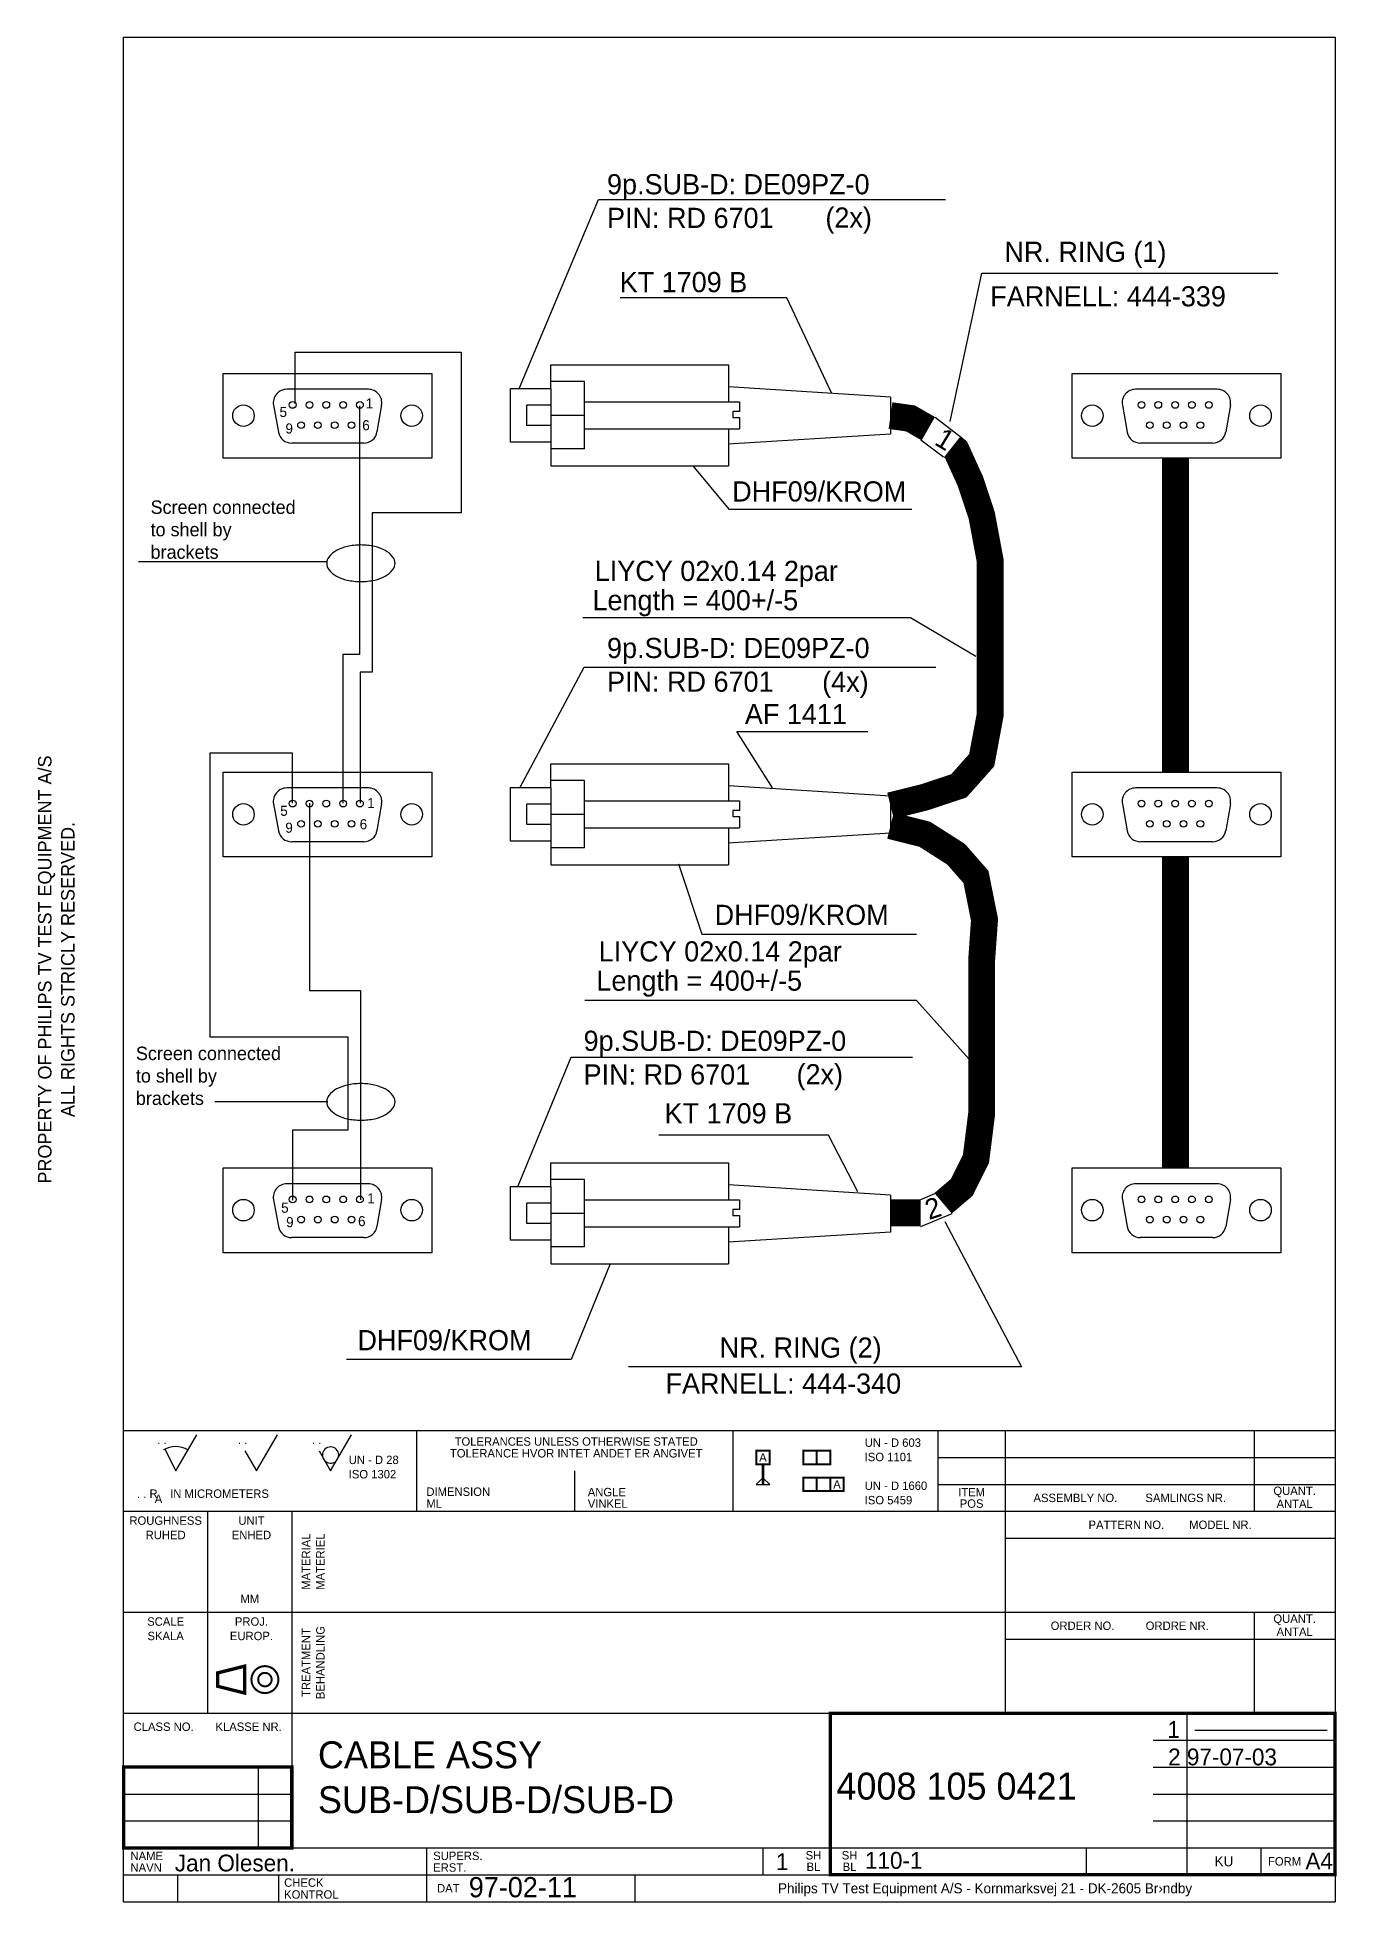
# Model space of a CAD drawing. Extents: x 7 to 200, y 10 to 287.
import ezdxf
from ezdxf.enums import TextEntityAlignment as Align

# ---------------------------------------------------------------- set-up
doc = ezdxf.new("R2010")
doc.units = 0
doc.header["$MEASUREMENT"] = 0
doc.linetypes.add('CENTER', pattern=[2, 1.25, -0.25, 0.25, -0.25])
doc.layers.get('0').update_dxf_attribs({"linetype": 'CONTINUOUS'})
doc.layers.add('DIM', color=1, linetype='CONTINUOUS')
doc.layers.add('HOVED', color=10, linetype='CONTINUOUS')
doc.styles.add('TXT', font='txt')
doc.styles.add('UV', font='UV')

msp = doc.modelspace()

# ---------------------------------------------------------------- linework, layer by layer
for p, q in [((78.84, 234.92), (90.56, 262.88)), ((90.56, 262.88), (142.14, 262.88)), ((142.84, 229.94), (147.5, 251.94)), ((147.5, 251.94), (191.51, 251.94)), ((118.54, 248.31), (93.76, 248.31)), ((125.18, 234.16), (118.54, 248.31)), ((45.49, 232.61), (45.49, 240.24)), ((45.49, 240.24), (70.18, 240.24)), ((70.18, 240.24), (70.18, 216.36)), ((83.47, 234.84), (83.47, 238.34)), ((83.47, 238.34), (109.87, 238.34)), ((109.87, 238.34), (109.87, 232.84)), ((34.81, 237.05), (65.81, 237.05)), ((34.81, 224.45), (34.81, 237.05)), ((65.81, 237.05), (65.81, 224.45)), ((88.47, 235.84), (83.47, 235.84)), ((88.47, 225.84), (88.47, 235.84)), ((160.93, 224.45), (160.93, 237.05)), ((160.93, 237.05), (191.93, 237.05)), ((191.93, 237.05), (191.93, 224.45)), ((56.37, 234.7), (44.24, 234.7)), ((77.47, 226.84), (77.47, 234.84)), ((77.47, 234.84), (83.47, 234.84)), ((83.47, 234.84), (83.47, 226.84)), ((88.47, 232.84), (111.53, 232.84)), ((133.94, 233.52), (109.89, 235.07)), ((111.53, 232.84), (111.53, 231.38)), ((133.94, 233.52), (133.94, 228.02)), ((182.49, 234.7), (170.37, 234.7)), ((42.27, 232.34), (43.01, 228.34)), ((55.04, 232.24), (55.04, 195.29)), ((58.34, 232.37), (57.65, 228.37)), ((79.9, 229.34), (79.9, 232.34)), ((83.47, 232.34), (79.9, 232.34)), ((83.47, 230.84), (88.47, 230.84)), ((111.52, 231.38), (110.54, 231.38)), ((110.54, 231.38), (110.54, 230.51)), ((110.54, 230.51), (111.52, 230.51)), ((111.53, 230.51), (111.53, 228.84)), ((140.59, 230.56), (144.5, 227.54)), ((168.4, 232.34), (169.13, 228.34)), ((184.46, 232.37), (183.78, 228.37)), ((83.47, 229.34), (79.9, 229.34)), ((88.47, 228.84), (111.53, 228.84)), ((133.94, 228.02), (109.85, 226.55)), ((109.87, 228.84), (109.87, 223.34)), ((138.46, 227.18), (141.84, 224.69)), ((65.81, 224.45), (34.81, 224.45)), ((55.68, 226.7), (44.98, 226.7)), ((83.47, 226.84), (77.47, 226.84)), ((83.47, 226.84), (83.47, 223.34)), ((88.47, 225.84), (83.47, 225.84)), ((191.93, 224.45), (160.93, 224.45)), ((181.81, 226.7), (171.1, 226.7)), ((83.47, 223.34), (109.87, 223.34)), ((104.6, 223.32), (109.91, 216.9)), ((70.18, 216.36), (56.93, 216.36)), ((56.93, 216.36), (56.93, 192.68)), ((109.91, 216.9), (137.13, 216.9)), ((50.19, 209.08), (22.22, 209.08)), ((50.19, 209.08), (39.78, 209.08)), ((136.91, 200.76), (88.22, 200.76)), ((146.64, 195.01), (136.91, 200.76)), ((55.04, 195.29), (52.57, 195.29)), ((52.57, 195.29), (52.57, 173.2)), ((56.93, 192.68), (55.13, 192.68)), ((55.13, 192.68), (55.13, 173.21)), ((78.87, 175.49), (88.42, 193.4)), ((88.42, 193.4), (140.71, 193.4)), ((116.4, 175.49), (111.12, 183.85)), ((111.12, 183.85), (130.57, 183.85)), ((45.09, 180.63), (32.84, 180.63)), ((32.84, 180.63), (32.84, 138.49)), ((45.09, 173.21), (45.09, 180.63)), ((34.81, 177.82), (65.81, 177.82)), ((34.81, 165.22), (34.81, 177.82)), ((65.81, 177.82), (65.81, 165.22)), ((83.47, 179.06), (109.87, 179.06)), ((83.47, 175.56), (83.47, 179.06)), ((109.87, 179.06), (109.87, 173.56)), ((160.93, 177.82), (191.93, 177.82)), ((160.93, 165.22), (160.93, 177.82)), ((191.93, 177.82), (191.93, 165.22)), ((56.37, 175.47), (44.24, 175.47)), ((77.47, 175.56), (83.47, 175.56)), ((77.47, 167.56), (77.47, 175.56)), ((88.47, 176.56), (83.47, 176.56)), ((83.47, 175.56), (83.47, 167.56)), ((88.47, 166.56), (88.47, 176.56)), ((133.94, 174.25), (109.89, 175.79)), ((182.49, 175.47), (170.37, 175.47)), ((42.27, 173.11), (43.01, 169.11)), ((47.61, 173.2), (47.61, 145.37)), ((58.34, 173.13), (57.65, 169.13)), ((83.47, 173.06), (79.9, 173.06)), ((79.9, 170.06), (79.9, 173.06)), ((88.47, 173.56), (111.53, 173.56)), ((110.54, 172.1), (110.54, 171.24)), ((111.52, 172.1), (110.54, 172.1)), ((111.53, 173.56), (111.53, 172.11)), ((133.94, 174.29), (133.94, 168.79)), ((133.94, 174.25), (133.94, 168.74)), ((168.4, 173.11), (169.13, 169.11)), ((184.46, 173.13), (183.78, 169.13)), ((83.47, 170.06), (79.9, 170.06)), ((83.47, 171.56), (88.47, 171.56)), ((88.47, 169.56), (111.53, 169.56)), ((109.87, 169.56), (109.87, 164.06)), ((110.54, 171.24), (111.52, 171.24)), ((111.53, 171.24), (111.53, 169.56)), ((55.68, 167.47), (44.98, 167.47)), ((83.47, 167.56), (77.47, 167.56)), ((83.47, 167.56), (83.47, 164.06)), ((88.47, 166.56), (83.47, 166.56)), ((133.94, 168.74), (109.85, 167.27)), ((181.81, 167.47), (171.1, 167.47)), ((65.81, 165.22), (34.81, 165.22)), ((83.47, 164.06), (109.87, 164.06)), ((102.43, 164.19), (105.91, 153.75)), ((191.93, 165.22), (160.93, 165.22)), ((105.91, 153.75), (137.81, 153.75)), ((47.61, 145.37), (55.2, 145.37)), ((55.2, 145.37), (55.2, 114.29)), ((137.81, 143.9), (88.51, 143.9)), ((145.64, 135.2), (137.81, 143.9)), ((32.84, 138.49), (53.32, 138.49)), ((53.32, 138.49), (53.32, 124.64)), ((78.65, 116.36), (86.48, 135.49)), ((86.48, 135.49), (137.23, 135.49)), ((50.34, 128.83), (33.54, 128.83)), ((53.32, 124.64), (45.09, 124.64)), ((45.09, 124.64), (45.09, 114.21)), ((124.76, 123.89), (99.53, 123.89)), ((129.11, 115.49), (124.76, 123.89)), ((83.47, 119.78), (109.87, 119.78)), ((83.47, 116.28), (83.47, 119.78)), ((109.87, 119.78), (109.87, 114.28)), ((34.81, 119.01), (65.81, 119.01)), ((34.81, 106.41), (34.81, 119.01)), ((56.37, 116.66), (44.24, 116.66)), ((65.81, 119.01), (65.81, 106.41)), ((88.47, 117.28), (83.47, 117.28)), ((88.47, 107.28), (88.47, 117.28)), ((133.94, 114.97), (109.89, 116.52)), ((160.93, 119.01), (191.93, 119.01)), ((160.93, 106.41), (160.93, 119.01)), ((182.49, 116.66), (170.37, 116.66)), ((191.93, 119.01), (191.93, 106.41)), ((42.27, 114.3), (43.01, 110.3)), ((58.34, 114.33), (57.65, 110.33)), ((77.47, 116.28), (83.47, 116.28)), ((77.47, 108.28), (77.47, 116.28)), ((83.47, 113.78), (79.9, 113.78)), ((79.9, 110.78), (79.9, 113.78)), ((83.47, 116.28), (83.47, 108.28)), ((88.47, 114.28), (111.53, 114.28)), ((111.53, 114.28), (111.53, 112.83)), ((133.94, 114.97), (133.94, 109.47)), ((138.44, 114.32), (140.52, 115.23)), ((168.4, 114.3), (169.13, 110.3)), ((184.46, 114.33), (183.78, 110.33)), ((83.47, 112.28), (88.47, 112.28)), ((110.54, 112.83), (110.54, 111.96)), ((111.52, 112.83), (110.54, 112.83)), ((110.54, 111.96), (111.52, 111.96)), ((111.53, 111.96), (111.53, 110.28)), ((138.44, 110.32), (143.12, 112.24)), ((142, 111.06), (153.42, 89.48)), ((55.68, 108.66), (44.98, 108.66)), ((83.47, 108.28), (77.47, 108.28)), ((83.47, 110.78), (79.9, 110.78)), ((83.47, 108.28), (83.47, 104.78)), ((88.47, 110.28), (111.53, 110.28)), ((133.94, 109.47), (109.85, 108)), ((109.87, 110.28), (109.87, 104.78)), ((181.81, 108.66), (171.1, 108.66)), ((65.81, 106.41), (34.81, 106.41)), ((88.47, 107.28), (83.47, 107.28)), ((191.93, 106.41), (160.93, 106.41)), ((83.47, 104.78), (109.87, 104.78)), ((92.28, 104.76), (86.48, 90.56)), ((86.48, 90.56), (53.13, 90.56)), ((153.42, 89.48), (95.02, 89.48))]:
    msp.add_line(p, q)
at = {"const_width": 4}
for points in [[(133.95, 230.79), (136.92, 230.37), (139.57, 228.85)], [(143.12, 226.16), (143.69, 225.71), (145.81, 221.06), (147.5, 215.98), (148.77, 209.21), (148.77, 202.02), (148.77, 186.37), (147.5, 179.6), (144.11, 175.79), (139.03, 174.1), (133.95, 172.83)], [(176.28, 224.44), (176.28, 177.9)], [(133.95, 169.87), (139.03, 168.6), (143.69, 165.63), (146.65, 162.25), (147.92, 155.9), (147.5, 149.98), (147.5, 127.13), (146.65, 120.37), (144.54, 116.13), (141.76, 113.76)], [(176.28, 165.21), (176.28, 119.1)], [(138.44, 112.33), (133.95, 112.33)]]:
    msp.add_lwpolyline(points, dxfattribs=at)
for points in [[(50.18, 208.85, 0.16624), (50.49, 207.91, 0.105564), (51.66, 206.93, 0.068389), (53.21, 206.36, 0.054563), (55.26, 206.13, 0.054563), (57.31, 206.36, 0.068389), (58.85, 206.93, 0.105564), (60.02, 207.91, 0.16624), (60.34, 208.85, 0.16624), (60.02, 209.78, 0.105564), (58.85, 210.77, 0.068389), (57.31, 211.34, 0.054563), (55.26, 211.57, 0.054563), (53.21, 211.34, 0.068389), (51.66, 210.77, 0.105564), (50.49, 209.78, 0.16624)], [(50.18, 128.83, 0.16624), (50.49, 127.89, 0.105564), (51.66, 126.91, 0.068389), (53.21, 126.33, 0.054563), (55.26, 126.11, 0.054563), (57.31, 126.33, 0.068389), (58.85, 126.91, 0.105564), (60.02, 127.89, 0.16624), (60.34, 128.83, 0.16624), (60.02, 129.76, 0.105564), (58.85, 130.75, 0.068389), (57.31, 131.32, 0.054563), (55.26, 131.55, 0.054563), (53.21, 131.32, 0.068389), (51.66, 130.75, 0.105564), (50.49, 129.76, 0.16624)]]:
    msp.add_lwpolyline(points, format="xyb", close=True)
for centre, radius in [((45.12, 232.38), 0.5), ((47.62, 232.38), 0.5), ((50.12, 232.38), 0.5), ((52.62, 232.38), 0.5), ((55.12, 232.38), 0.5), ((171.24, 232.38), 0.5), ((173.74, 232.38), 0.5), ((176.24, 232.38), 0.5), ((178.74, 232.38), 0.5), ((181.24, 232.38), 0.5), ((37.81, 230.79), 1.6), ((62.81, 230.79), 1.6), ((163.93, 230.79), 1.6), ((188.93, 230.79), 1.6), ((46.37, 229.38), 0.5), ((48.87, 229.38), 0.5), ((51.37, 229.38), 0.5), ((53.87, 229.38), 0.5), ((172.49, 229.38), 0.5), ((174.99, 229.38), 0.5), ((177.49, 229.38), 0.5), ((179.99, 229.38), 0.5), ((37.81, 171.55), 1.6), ((45.12, 173.15), 0.5), ((47.62, 173.15), 0.5), ((50.12, 173.15), 0.5), ((52.62, 173.15), 0.5), ((55.12, 173.15), 0.5), ((62.81, 171.55), 1.6), ((163.93, 171.55), 1.6), ((171.24, 173.15), 0.5), ((173.74, 173.15), 0.5), ((176.24, 173.15), 0.5), ((178.74, 173.15), 0.5), ((181.24, 173.15), 0.5), ((188.93, 171.55), 1.6), ((46.37, 170.15), 0.5), ((48.87, 170.15), 0.5), ((51.37, 170.15), 0.5), ((53.87, 170.15), 0.5), ((172.49, 170.15), 0.5), ((174.99, 170.15), 0.5), ((177.49, 170.15), 0.5), ((179.99, 170.15), 0.5), ((37.81, 112.75), 1.6), ((45.12, 114.34), 0.5), ((47.62, 114.34), 0.5), ((50.12, 114.34), 0.5), ((52.62, 114.34), 0.5), ((55.12, 114.34), 0.5), ((62.81, 112.75), 1.6), ((163.93, 112.75), 1.6), ((171.24, 114.34), 0.5), ((173.74, 114.34), 0.5), ((176.24, 114.34), 0.5), ((178.74, 114.34), 0.5), ((181.24, 114.34), 0.5), ((188.93, 112.75), 1.6), ((46.37, 111.34), 0.5), ((48.87, 111.34), 0.5), ((51.37, 111.34), 0.5), ((53.87, 111.34), 0.5), ((172.49, 111.34), 0.5), ((174.99, 111.34), 0.5), ((177.49, 111.34), 0.5), ((179.99, 111.34), 0.5)]:
    msp.add_circle(centre, radius)
for centre, start, end in [((44.24, 232.7), 90, 190.3991), ((56.37, 232.7), 350.2642, 90), ((170.37, 232.7), 90, 190.3991), ((182.49, 232.7), 350.2642, 90), ((44.98, 228.7), 190.3991, 270), ((55.68, 228.7), 270, 350.2642), ((171.1, 228.7), 190.3991, 270), ((181.81, 228.7), 270, 350.2642), ((44.24, 173.47), 90, 190.3991), ((56.37, 173.47), 350.2642, 90), ((170.37, 173.47), 90, 190.3991), ((182.49, 173.47), 350.2642, 90), ((44.98, 169.47), 190.3991, 270), ((55.68, 169.47), 270, 350.2642), ((171.1, 169.47), 190.3991, 270), ((181.81, 169.47), 270, 350.2642), ((44.24, 114.66), 90, 190.3991), ((56.37, 114.66), 350.2642, 90), ((170.37, 114.66), 90, 190.3991), ((182.49, 114.66), 350.2642, 90), ((44.98, 110.66), 190.3991, 270), ((55.68, 110.66), 270, 350.2642), ((171.1, 110.66), 190.3991, 270), ((181.81, 110.66), 270, 350.2642)]:
    msp.add_arc(centre, 2, start, end)
at = {"layer": 'DIM'}
msp.add_line((179.18, 35.51), (198.83, 35.51), dxfattribs=at)
at = {"layer": 'HOVED'}
for p, q in [((45, 67), (45, 50)), ((65, 18), (65, 14)), ((43, 14), (43, 10))]:
    msp.add_line(p, q, dxfattribs=at)
for points in [[(20, 10), (20, 287), (200, 287), (200, 10)], [(20, 80), (200, 80)], [(26.15, 77.23), (27.75, 74), (30.87, 79.37)], [(38.04, 76.97), (39.75, 74), (42.87, 79.37)], [(49.04, 76.97), (50.75, 74), (53.87, 79.37)], [(63.5, 80), (63.5, 68)], [(110.5, 80), (110.5, 68)], [(141, 80), (141, 68)], [(151, 80), (151, 38)], [(188, 80), (188, 68)], [(141, 76), (200, 76)], [(87, 74), (87, 68)], [(141, 72), (200, 72)], [(20, 68), (200, 68)], [(32.5, 38), (32.5, 68)], [(45, 68), (45, 18)], [(151.09, 64.01), (200.09, 64.01)], [(20, 53), (200, 53)], [(188, 53), (188, 38)], [(151, 49), (200, 49)], [(20, 38), (200, 38)], [(178, 38), (178, 14)], [(173, 34), (200, 34)], [(40, 30), (40, 18)], [(173, 30), (200, 30)], [(20, 26), (45, 26)], [(173, 26), (200, 26)], [(20, 22), (45, 22)], [(173, 22), (200, 22)], [(20, 18), (200, 18)], [(65, 18), (65, 10)], [(115, 18), (115, 14)], [(125, 18), (125, 14)], [(163, 18), (163, 14)], [(189, 18), (189, 14)], [(20, 14), (200, 14)], [(28, 14), (28, 10)], [(43, 14), (43, 10)], [(96, 10), (96, 14)], [(20, 10), (200, 10)]]:
    msp.add_lwpolyline(points, dxfattribs=at)
for points, const_width in [([(114, 77), (116, 77), (116, 75), (114, 75)], 0.3), ([(121, 75), (123, 75), (123, 77), (121, 77)], 0.3), ([(123, 75), (125, 75), (125, 77), (123, 77)], 0.3), ([(121, 71), (123, 71), (123, 73), (121, 73)], 0.3), ([(123, 71), (125, 71), (125, 73), (123, 73)], 0.3), ([(125, 73), (127, 73), (127, 71), (125, 71)], 0.3), ([(125, 14), (200, 14), (200, 38), (125, 38)], 0.5)]:
    msp.add_lwpolyline(points, close=True, dxfattribs=dict(at, const_width=const_width))
for points, const_width in [([(115, 75), (115, 72)], 0.4), ([(34, 42), (38, 41), (38, 45), (34, 44), (34, 42)], 0.5), ([(20, 18), (45, 18), (45, 30), (20, 30), (20, 18)], 0.5)]:
    msp.add_lwpolyline(points, dxfattribs=dict(at, const_width=const_width))
msp.add_lwpolyline([(114, 72), (116, 72), (115, 73)], close=True, dxfattribs=at)
at = {"layer": 'HOVED', "color": 13, "const_width": 0.3}
for points in [[(39, 43, 1), (43, 43, 1)], [(40, 43, 1), (42, 43, 1)]]:
    msp.add_lwpolyline(points, format="xyb", close=True, dxfattribs=at)
at = {"layer": 'HOVED', "color": 2, "linetype": 'CENTER', "const_width": 0.02}
for points in [[(41, 46), (41, 40)], [(33, 43), (44, 43)]]:
    msp.add_lwpolyline(points, dxfattribs=at)
at = {"layer": 'HOVED'}
for centre, radius, start, end in [((27.75, 74), 3.61, 59.8382, 119.8382), ((50.76, 76.36), 1.21, 306.4848, 299.2477)]:
    msp.add_arc(centre, radius, start, end, dxfattribs=at)

# ---------------------------------------------------------------- texts
at = {"style": 'TXT'}
for s, height, p in [('9p.SUB-D: DE09PZ-0', 3, (91.83, 263.67)), ('PIN: RD 6701', 3, (91.83, 258.67)), ('(2x)', 3, (124.28, 258.72)), ('NR. RING (1)', 3, (150.88, 253.63)), ('KT 1709 B', 3, (93.71, 249.13)), ('FARNELL: 444-339', 3, (148.77, 247.02)), ('1', 1.5, (55.98, 231.85)), ('5', 1.5, (43.17, 230.59)), ('6', 1.5, (55.46, 228.61)), ('9', 1.5, (44.05, 228.13)), ('DHF09/KROM', 3, (110.43, 218.03)), ('Screen connected', 2, (24.01, 216.19)), ('to shell by', 2, (24.01, 212.86)), ('brackets', 2, (24.01, 209.52)), ('LIYCY 02x0.14 2par', 3, (90.01, 206.22)), ('Length = 400+/-5', 3, (89.67, 201.87)), ('9p.SUB-D: DE09PZ-0', 3, (91.83, 194.77)), ('PIN: RD 6701', 3, (91.83, 189.77)), ('(4x)', 3, (123.8, 189.75)), ('AF 1411', 3, (112.31, 184.95)), ('5', 1.5, (43.28, 171.33)), ('1', 1.5, (56.2, 172.47)), ('9', 1.5, (44.03, 168.82)), ('6', 1.5, (55.08, 169.33)), ('DHF09/KROM', 3, (107.82, 155.12)), ('LIYCY 02x0.14 2par', 3, (90.59, 149.69)), ('Length = 400+/-5', 3, (90.25, 145.35)), ('9p.SUB-D: DE09PZ-0', 3, (88.35, 136.41)), ('Screen connected', 2, (21.83, 135.04)), ('to shell by', 2, (21.83, 131.7)), ('PIN: RD 6701', 3, (88.35, 131.41)), ('(2x)', 3, (119.99, 131.44)), ('brackets', 2, (21.83, 128.37)), ('KT 1709 B', 3, (100.38, 125.64)), ('5', 1.5, (43.41, 112.36)), ('1', 1.5, (56.2, 113.74)), ('9', 1.5, (44.15, 110.22)), ('6', 1.5, (54.84, 110.36)), ('DHF09/KROM', 3, (54.75, 91.93)), ('NR. RING (2)', 3, (108.56, 90.83)), ('FARNELL: 444-340', 3, (100.52, 85.48)), ('CABLE ASSY', 4, (48.88, 29.83)), ('2 97-07-03', 2.5, (175.2, 30.26)), ('4008 105 0421', 4, (125.91, 25.17)), ('SUB-D/SUB-D/SUB-D', 4, (48.88, 23.16)), ('97-02-11', 3, (71.29, 10.66))]:
    msp.add_text(s, height=height, dxfattribs=at).set_placement(p)
for s, rotation, p in [('1', 328.8156, (140.32, 226.59)), ('2', 17.8126, (139.66, 111.27))]:
    msp.add_text(s, height=3, rotation=rotation, dxfattribs=at).set_placement(p)
at = {"layer": 'DIM', "style": 'TXT'}
for s, p in [('1', (175.09, 34.34)), ('Jan Olesen.', (27.62, 14.5)), ('1', (116.92, 14.7)), ('110-1', (130.15, 14.89))]:
    msp.add_text(s, height=2.5, dxfattribs=at).set_placement(p)
at = {"layer": 'HOVED'}
for s, p in [('PROPERTY OF PHILIPS TV TEST EQUIPMENT A/S', (9.29, 148.5)), ('ALL RIGHTS STRICLY RESERVED.', (12.71, 148.5))]:
    msp.add_text(s, height=2, rotation=90, dxfattribs=at).set_placement(p, align=Align.CENTER)
at = {"layer": 'HOVED', "style": 'UV'}
for s, p in [('. .', (25, 78)), ('. .', (37, 78)), ('. .', (48, 78)), ('UN - D 603', (130.12, 77.58)), ('UN - D 28', (53.45, 75.02)), ('ISO 1101', (130.12, 75.45)), ('ISO 1302 ', (53.45, 72.89)), ('UN - D 1660', (130.12, 71.18)), ('. . R    IN MICROMETERS', (22, 70)), ('A', (24.63, 69.24)), ('DIMENSION', (64.99, 70.29)), ('ML', (64.99, 68.52)), ('ANGLE', (88.97, 70.23)), ('VINKEL', (88.97, 68.52)), ('ISO 5459', (130.12, 69.04)), ('NAME', (21.03, 16.18)), ('SUPERS.', (66, 16.19)), ('NAVN', (21.03, 14.44)), ('ERST.', (66, 14.46)), ('CHECK', (43.86, 12.22)), ('KONTROL', (43.86, 10.45))]:
    msp.add_text(s, height=1.25, dxfattribs=at).set_placement(p)
for s, p in [('TOLERANCES UNLESS OTHERWISE STATED', (87.25, 77.75)), ('TOLERANCE HVOR INTET ANDET ER ANGIVET', (87.25, 76)), ('ROUGHNESS', (26.25, 66)), ('UNIT', (39, 66)), ('RUHED', (26.25, 63.86)), ('ENHED', (39, 63.86)), ('MM', (38.75, 54.37)), ('SCALE', (26.25, 51)), ('SKALA', (26.25, 48.86)), ('EUROP.', (39, 48.86)), ('PROJ.', (39, 51))]:
    msp.add_text(s, height=1.25, dxfattribs=at).set_placement(p, align=Align.CENTER)
for s, height, p in [('A', 1.25, (115, 76)), ('A', 1.25, (126, 72)), ('ITEM', 1.25, (146, 70.85)), ('POS', 1.25, (146, 69.15)), ('ASSEMBLY NO.         SAMLINGS NR.', 1.25, (169.5, 70)), ('QUANT.', 1.25, (194, 70.89)), ('ANTAL', 1.25, (194, 69.11)), ('PATTERN NO.        MODEL NR.', 1.25, (175.5, 66)), ('QUANT.', 1.25, (194, 51.89)), ('ORDER NO.          ORDRE NR.', 1.25, (169.5, 51)), ('ANTAL', 1.25, (194, 50.11)), ('CLASS NO.       KLASSE NR.', 1.25, (32.5, 36)), ('SH', 1.25, (122.5, 16.9)), ('SH', 1.25, (127.87, 16.9)), ('KU', 1.5, (183.5, 16)), ('FORM', 1.25, (192.5, 16)), ('BL', 1.25, (122.5, 15.19)), ('BL', 1.25, (127.87, 15.19)), ('DAT', 1.25, (68.25, 12)), ('Philips TV Test Equipment A/S - Kornmarksvej 21 - DK-2605 Br›ndby', 1.5, (148, 11.81))]:
    msp.add_text(s, height=height, dxfattribs=at).set_placement(p, align=Align.MIDDLE)
for s, p in [('MATERIAL', (47.11, 60.53)), ('MATERIEL', (49.24, 60.53)), ('TREATMENT', (47.11, 45.53)), ('BEHANDLING', (49.24, 45.53))]:
    msp.add_text(s, height=1.25, rotation=90, dxfattribs=at).set_placement(p, align=Align.MIDDLE)
at = {"layer": 'HOVED', "color": 14, "style": 'TXT'}
msp.add_text('A4', height=2.5, dxfattribs=at).set_placement((195.6, 14.8))

doc.saveas('drawing.dxf')
